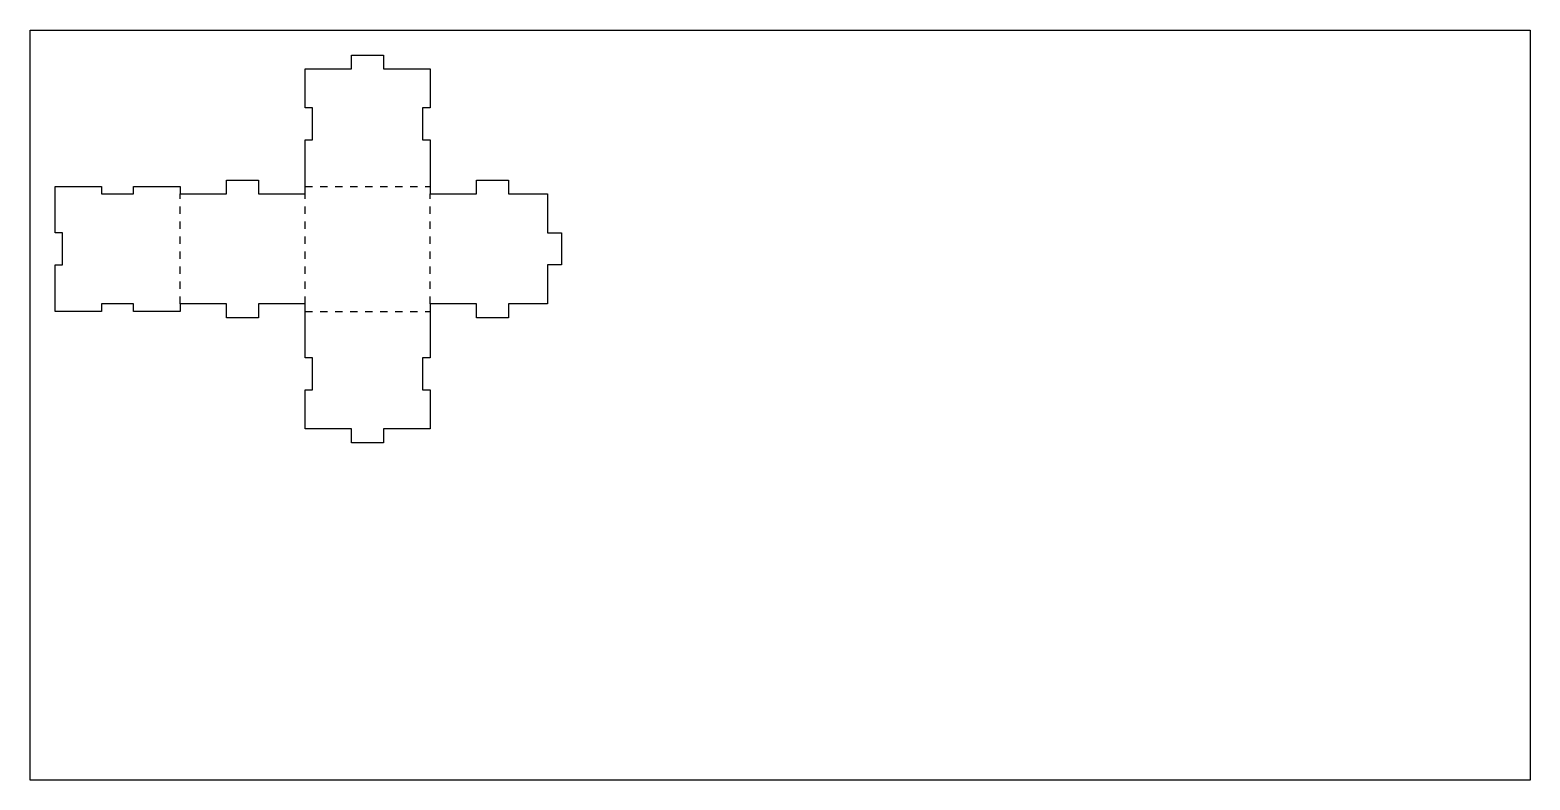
# Model space of a CAD drawing. Header units: metres. Extents: x 0 to 600, y 0 to 300.
import ezdxf

# ---------------------------------------------------------------- set-up
doc = ezdxf.new("R2010")
doc.units = ezdxf.units.M

msp = doc.modelspace()

# ---------------------------------------------------------------- linework, layer by layer
at = {"layer": '1'}
for p, q in [((128.65, 284.46), (128.65, 290)), ((128.65, 290), (141.35, 290)), ((141.35, 290), (141.35, 284.46)), ((110, 268.81), (110, 284.46)), ((110, 284.46), (128.65, 284.46)), ((141.35, 284.46), (160, 284.46)), ((160, 284.46), (160, 268.81)), ((113, 268.81), (110, 268.81)), ((113, 256.11), (113, 268.81)), ((160, 268.81), (157, 268.81)), ((157, 268.81), (157, 256.11)), ((110, 234.46), (110, 256.11)), ((110, 256.11), (113, 256.11)), ((157, 256.11), (160, 256.11)), ((160, 256.11), (160, 234.46)), ((78.65, 234.46), (78.65, 240)), ((78.65, 240), (91.35, 240)), ((91.35, 240), (91.35, 234.46)), ((178.65, 234.46), (178.65, 240)), ((178.65, 240), (191.35, 240)), ((191.35, 240), (191.35, 234.46)), ((10, 218.81), (10, 237.46)), ((10, 237.46), (28.65, 237.46)), ((28.65, 237.46), (28.65, 234.46)), ((28.65, 234.46), (41.35, 234.46)), ((41.35, 234.46), (41.35, 237.46)), ((41.35, 237.46), (60, 237.46)), ((60, 237.46), (60, 234.46)), ((60, 234.46), (78.65, 234.46)), ((91.35, 234.46), (110, 234.46)), ((160, 234.46), (178.65, 234.46)), ((191.35, 234.46), (207, 234.46)), ((207, 234.46), (207, 218.81)), ((13, 218.81), (10, 218.81)), ((13, 206.11), (13, 218.81)), ((207, 218.81), (212.54, 218.81)), ((212.54, 218.81), (212.54, 206.11)), ((10, 187.46), (10, 206.11)), ((10, 206.11), (13, 206.11)), ((212.54, 206.11), (207, 206.11)), ((207, 206.11), (207, 190.46)), ((28.65, 187.46), (10, 187.46)), ((41.35, 190.46), (28.65, 190.46)), ((28.65, 190.46), (28.65, 187.46)), ((41.35, 187.46), (41.35, 190.46)), ((60, 187.46), (41.35, 187.46)), ((78.65, 190.46), (60, 190.46)), ((60, 190.46), (60, 187.46)), ((78.65, 184.92), (78.65, 190.46)), ((110, 190.46), (91.35, 190.46)), ((91.35, 190.46), (91.35, 184.92)), ((110, 168.81), (110, 190.46)), ((178.65, 190.46), (160, 190.46)), ((160, 190.46), (160, 168.81)), ((178.65, 184.92), (178.65, 190.46)), ((207, 190.46), (191.35, 190.46)), ((191.35, 190.46), (191.35, 184.92)), ((91.35, 184.92), (78.65, 184.92)), ((191.35, 184.92), (178.65, 184.92)), ((113, 168.81), (110, 168.81)), ((113, 156.11), (113, 168.81)), ((160, 168.81), (157, 168.81)), ((157, 168.81), (157, 156.11)), ((110, 140.46), (110, 156.11)), ((110, 156.11), (113, 156.11)), ((157, 156.11), (160, 156.11)), ((160, 156.11), (160, 140.46)), ((128.65, 140.46), (110, 140.46)), ((128.65, 134.92), (128.65, 140.46)), ((160, 140.46), (141.35, 140.46)), ((141.35, 140.46), (141.35, 134.92)), ((141.35, 134.92), (128.65, 134.92))]:
    msp.add_line(p, q, dxfattribs=at)
at = {"layer": 'fold-line'}
for p, q in [((60, 232.46), (60, 234.46)), ((110, 237.46), (113, 237.46)), ((110, 232.46), (110, 234.46)), ((116, 237.46), (119, 237.46)), ((122, 237.46), (125, 237.46)), ((128, 237.46), (131, 237.46)), ((134, 237.46), (137, 237.46)), ((140, 237.46), (143, 237.46)), ((146, 237.46), (149, 237.46)), ((152, 237.46), (155, 237.46)), ((158, 237.46), (160, 237.46)), ((160, 232.46), (160, 234.46)), ((60, 226.46), (60, 229.46)), ((110, 226.46), (110, 229.46)), ((160, 226.46), (160, 229.46)), ((60, 220.46), (60, 223.46)), ((110, 220.46), (110, 223.46)), ((160, 220.46), (160, 223.46)), ((60, 214.46), (60, 217.46)), ((110, 214.46), (110, 217.46)), ((160, 214.46), (160, 217.46)), ((60, 208.46), (60, 211.46)), ((110, 208.46), (110, 211.46)), ((160, 208.46), (160, 211.46)), ((60, 202.46), (60, 205.46)), ((110, 202.46), (110, 205.46)), ((160, 202.46), (160, 205.46)), ((60, 196.46), (60, 199.46)), ((110, 196.46), (110, 199.46)), ((160, 196.46), (160, 199.46)), ((60, 190.46), (60, 193.46)), ((110, 190.46), (110, 193.46)), ((160, 190.46), (160, 193.46)), ((110, 187.46), (113, 187.46)), ((116, 187.46), (119, 187.46)), ((122, 187.46), (125, 187.46)), ((128, 187.46), (131, 187.46)), ((134, 187.46), (137, 187.46)), ((140, 187.46), (143, 187.46)), ((146, 187.46), (149, 187.46)), ((152, 187.46), (155, 187.46)), ((158, 187.46), (160, 187.46))]:
    msp.add_line(p, q, dxfattribs=at)
at = {"layer": 'sheet_boundary'}
for p, q in [((0, 300), (600, 300)), ((0, 0), (0, 300)), ((600, 300), (600, 0)), ((600, 0), (0, 0))]:
    msp.add_line(p, q, dxfattribs=at)

doc.saveas('drawing.dxf')
